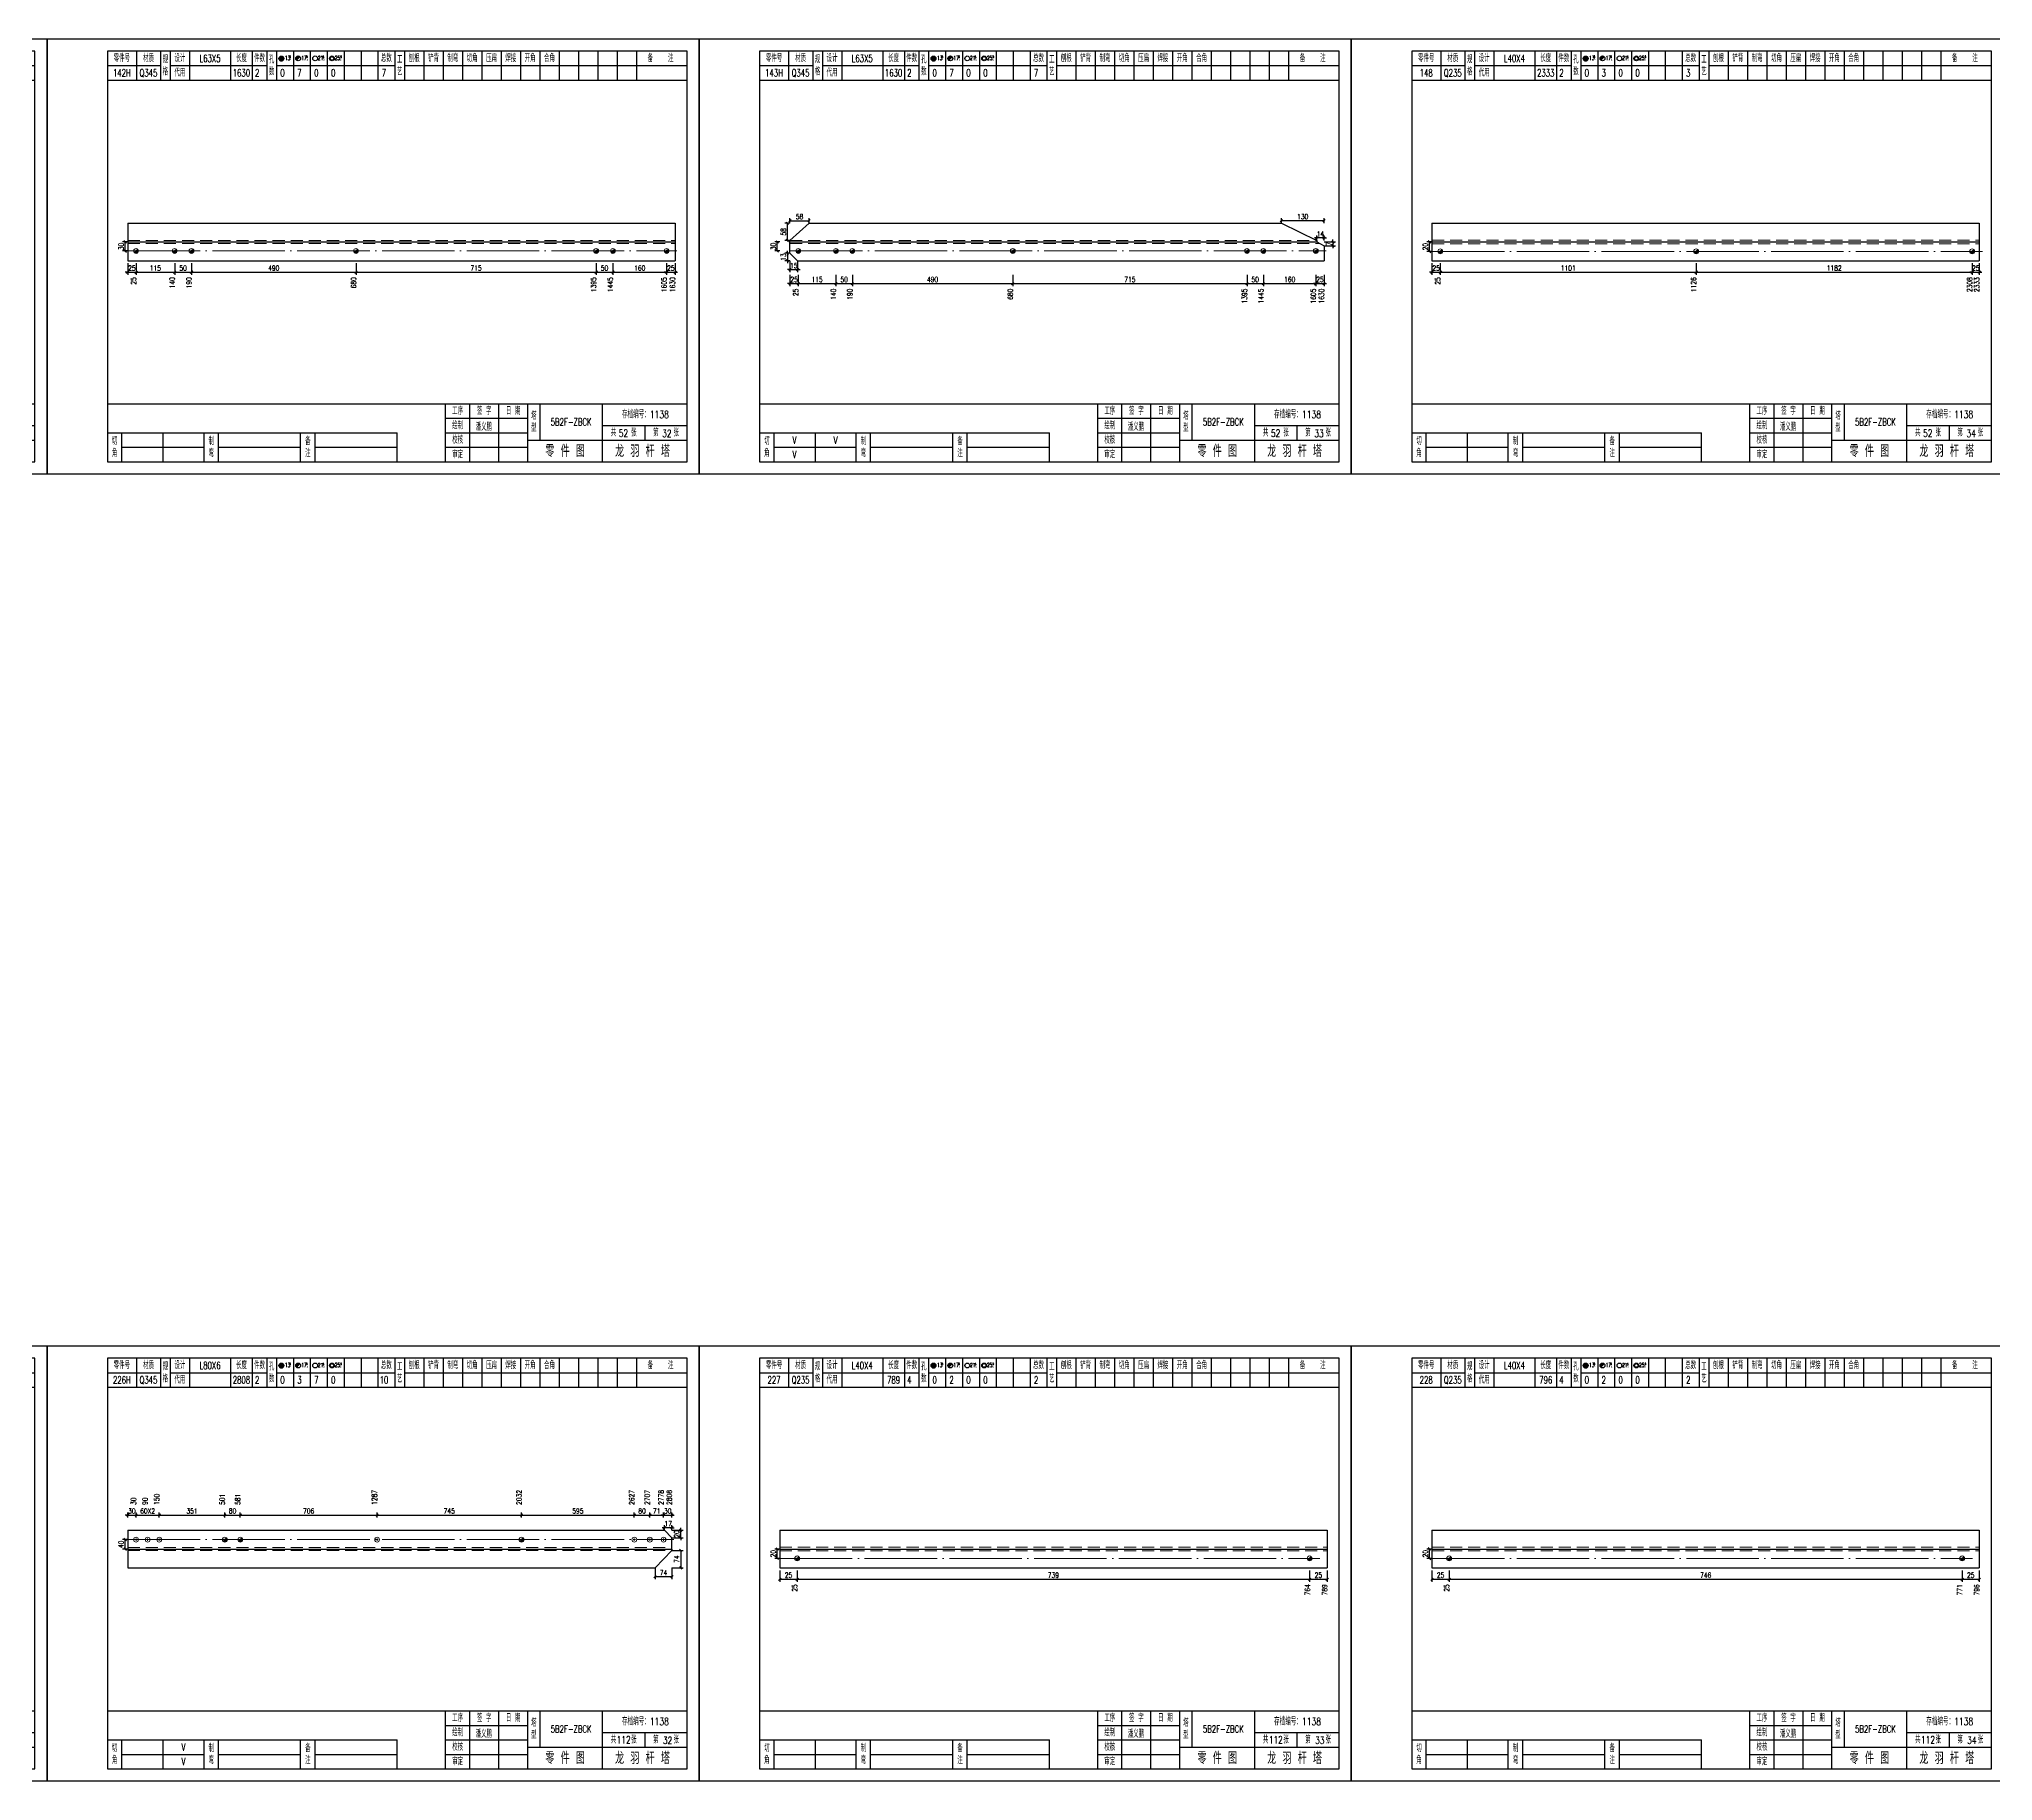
# Model space of a CAD drawing. Header units: millimetres. Extents: x 0 to 30240, y -10896 to -1348.
# Drawn here: x 8367 to 9176, y -2069 to -1348 of the extents above; entities that cross this region are included whole.
import ezdxf
from ezdxf.enums import TextEntityAlignment as Align

# ---------------------------------------------------------------- set-up
doc = ezdxf.new("R2010")
doc.units = ezdxf.units.MM
doc.header["$LTSCALE"] = 20
doc.header["$PDMODE"] = 1
doc.linetypes.add('DASHDOT2X', pattern=[1.75, 1.5, -0.125, 0, -0.125])
doc.linetypes.add('HIDDEN', pattern=[0.375, 0.25, -0.125])
for name, color, linetype, lineweight in [('1', 7, 'Continuous', 25), ('11', 3, 'Continuous', 13), ('2', 1, 'HIDDEN', 13), ('5', 1, 'Continuous', 13), ('7', 2, 'DASHDOT2X', 13)]:
    doc.layers.add(name, color=color, linetype=linetype, lineweight=lineweight)
doc.styles.get("Standard").update_dxf_attribs({"font": 'simplex', "width": 0.7, "bigfont": 'gbhzfs.shx'})
doc.styles.add('SYMBOL_TXT', font='txt.shx', dxfattribs={"width": 0.6})
doc.styles.add('TITLE_TXT', font='simplex.shx', dxfattribs={"width": 0.75, "height": 2.5, "bigfont": 'gbhzfs.shx'})
doc.dimstyles.get("Standard").update_dxf_attribs({"dimtxt": 2.1, "dimasz": 1, "dimexe": 1.05, "dimexo": 0, "dimgap": 0.63, "dimtad": 1, "dimzin": 0, "dimdsep": 46, "dimtxsty": 'standard', "dimblk": 'OBLIQUE', "dimblk1": 'OBLIQUE', "dimblk2": 'OBLIQUE', "dimcen": 0.09, "dimadec": 0, "dimazin": 0, "dimtfac": 1, "dimtdec": 1, "dimtix": 1, "dimtmove": 0, "dimatfit": 3, "dimfxl": 0, "dimtolj": 1, "dimtzin": 0, "dimarcsym": 0})
pattern_1 = [(0, (-3, 0), (0, 0.0125), [])]

# ---------------------------------------------------------------- blocks, each defined once
blk = doc.blocks.new('M12_HOLE')
h = blk.add_hatch()
h.set_pattern_fill('LINE', scale=0.1, style=0)
h.set_pattern_definition(pattern_1)
h.paths.add_polyline_path([(-5, 0, 1), (-1, 0, 1)])
at = {"color": 7}
blk.add_circle((-3, 0), 2, dxfattribs=at)
at = {"color": 7, "attachment_point": 1, "style": 'SYMBOL_TXT'}
for s, insert, char_height, width in [('13\\f??|b0|i0|c0|p54;.', (-0.1, 2.1), 3.5, 5.707), ('5', (3.7, 2.3), 1.8, 2.931)]:
    blk.add_mtext(s, dxfattribs=dict(at, insert=insert, char_height=char_height, width=width))
blk = doc.blocks.new('M16_HOLE')
h = blk.add_hatch()
h.set_pattern_fill('LINE', scale=0.1, style=0)
h.set_pattern_definition(pattern_1)
h.paths.add_polyline_path([(-1.6, 1.4, 0.668179), (-5, 0, 0.198912), (-4.4, -1.4)])
at = {"color": 7}
blk.add_circle((-3, 0), 2, dxfattribs=at)
at = {"color": 7, "attachment_point": 1, "style": 'SYMBOL_TXT'}
for s, insert, char_height, width in [('17.', (-0.4, 2.1), 3.5, 6.316), ('5', (3.6, 2.3), 1.8, 1.822)]:
    blk.add_mtext(s, dxfattribs=dict(at, insert=insert, char_height=char_height, width=width))
blk = doc.blocks.new('M20_HOLE')
at = {"color": 7}
blk.add_circle((-3, 0), 2, dxfattribs=at)
at = {"color": 7, "attachment_point": 1, "style": 'SYMBOL_TXT'}
for s, insert, char_height, width in [('21.', (-0.7, 2), 3.5, 6.074), ('5', (3.3, 2), 1.8, 1.458)]:
    blk.add_mtext(s, dxfattribs=dict(at, insert=insert, char_height=char_height, width=width))
blk = doc.blocks.new('M24_HOLE')
at = {"color": 7}
for radius in [2, 1.5]:
    blk.add_circle((-3, 0), radius, dxfattribs=at)
at = {"color": 7, "attachment_point": 1, "style": 'SYMBOL_TXT'}
for s, insert, char_height, width in [('25.', (-0.7, 2.1), 3.5, 2.429), ('5', (3.9, 2.3), 1.8, 1.944)]:
    blk.add_mtext(s, dxfattribs=dict(at, insert=insert, char_height=char_height, width=width))
blk = doc.blocks.new('JgCard')
for p, q in [((270, 180), (0, 180)), ((0, 180), (0, 0)), ((270, 0), (270, 180)), ((265, 175), (25, 175)), ((25, 175), (25, 5)), ((37, 175), (37, 163)), ((47, 175), (47, 163)), ((51, 175), (51, 163)), ((59, 175), (59, 163)), ((76, 175), (76, 163)), ((85, 175), (85, 163)), ((91, 175), (91, 163)), ((95, 175), (95, 163)), ((102, 175), (102, 163)), ((109, 175), (109, 163)), ((116, 175), (116, 163)), ((123, 175), (123, 163)), ((130, 175), (130, 163)), ((137, 175), (137, 163)), ((144, 175), (144, 163)), ((148, 175), (148, 163)), ((156, 175), (156, 163)), ((164, 175), (164, 163)), ((172, 175), (172, 163)), ((180, 175), (180, 163)), ((188, 175), (188, 163)), ((196, 175), (196, 163)), ((204, 175), (204, 163)), ((212, 175), (212, 163)), ((220, 175), (220, 163)), ((228, 175), (228, 163)), ((236, 175), (236, 163)), ((244, 175), (244, 163)), ((265, 5), (265, 175)), ((25, 169), (47, 169)), ((25, 163), (265, 163)), ((51, 169), (91, 169)), ((95, 169), (144, 169)), ((148, 169), (265, 169)), ((25, 29), (265, 29)), ((165, 5), (165, 29)), ((175, 5), (175, 29)), ((187, 5), (187, 29)), ((199, 5), (199, 29)), ((204, 29), (204, 14)), ((230, 5), (230, 29)), ((25, 17), (145, 17)), ((31, 5), (31, 17)), ((48, 17), (48, 5)), ((65, 5), (65, 17)), ((71, 5), (71, 17)), ((105, 5), (105, 17)), ((111, 5), (111, 17)), ((145, 5), (145, 17)), ((165, 23), (199, 23)), ((165, 17), (199, 17)), ((230, 20), (265, 20)), ((247.5, 20), (247.5, 14)), ((31, 11), (65, 11)), ((71, 11), (105, 11)), ((111, 11), (145, 11)), ((165, 11), (199, 11)), ((199, 14), (265, 14)), ((0, 0), (270, 0)), ((25, 5), (265, 5))]:
    blk.add_line(p, q)
blk.add_lwpolyline([(96.03, 171.99, -1), (98.03, 171.99, -1)], format="xyb", close=True)
blk.add_point((145, 96))
at = {"xscale": 0.5, "yscale": 0.5, "zscale": 0.5}
for name, p in [('M12_HOLE', (98.53, 171.99)), ('M16_HOLE', (105.5, 172)), ('M20_HOLE', (112.5, 172)), ('M24_HOLE', (119.5, 172))]:
    blk.add_blockref(name, p, dxfattribs=at)
at = {"style": 'TITLE_TXT', "width": 0.75}
for s, height, p in [('存档编号：1138', 3.076, (238.02, 23.07)), ('潘义鹏', 3, (177.45, 17.91)), ('龙 羽 杆 塔', 5, (235.17, 6.97))]:
    blk.add_text(s, height=height, dxfattribs=at).set_placement(p)
at = {"attachment_point": 5, "style": 'TITLE_TXT'}
for s, insert, char_height, width in [('零件号', (31, 172), 3, 15), ('材质', (42, 172), 3, 8), ('规格', (49, 169), 3, 4), ('设计', (55, 172), 3, 8), ('长度', (80.5, 172), 3, 8), ('件数', (88, 172), 3, 6), ('孔数', (93, 169), 3, 4), ('总数', (140.5, 172), 3, 7), ('工\\P艺', (146, 169), 3, 4), ('刨根', (152, 172), 3, 8), ('铲背', (160, 172), 3, 8), ('制弯', (168, 172), 3, 8), ('切角', (176, 172), 3, 8), ('压扁', (184, 172), 3, 8), ('焊接', (192, 172), 3, 8), ('开角', (200, 172), 3, 8), ('合角', (208, 172), 3, 8), ('备    注', (254, 172), 3, 22), ('代用', (55, 166), 3, 8), ('工序', (170, 26), 3, 10), ('签 字', (181, 26), 3, 12), ('日 期', (193, 26), 3, 12), ('塔\\P型', (201.5, 21.5), 3, 5), ('绘制', (170, 20), 3, 10), ('共    张', (238.75, 17), 3, 17.5), ('第    张', (256.25, 17), 3, 17.5), ('切\\P角', (28, 11), 3, 6), ('制\\P弯', (68, 11), 3, 6), ('备\\P注', (108, 11), 3, 6), ('校核', (170, 14), 3, 10), ('审定', (170, 8), 3, 10), ('零 件 图', (214.5, 9.5), 5, 31)]:
    blk.add_mtext(s, dxfattribs=dict(at, insert=insert, char_height=char_height, width=width))
blk = doc.blocks.new('M16')
for p, q in [((-0.71, -0.71), (0.71, 0.71)), ((-0.4, 0), (0.4, 0)), ((0, 0.4), (0, -0.4))]:
    blk.add_line(p, q)
blk.add_circle((0, 0), 1)
for radius in [0.8, 0.6, 0.4, 0.2]:
    blk.add_arc((0, 0), radius, 225, 45)
blk = doc.blocks.new('_Oblique')
at = {"color": 0, "linetype": 'ByBlock', "lineweight": -2}
blk.add_line((-0.5, -0.5), (0.5, 0.5), dxfattribs=at)
blk = doc.blocks.new('*D419')
at = {"layer": '11', "color": 0, "lineweight": -2}
for p, q in [((8403.4, -1444.36), (8402.4, -1444.36)), ((8403.4, -1440.68), (8403.4, -1445.41)), ((8403.4, -1444.36), (8406.88, -1444.36)), ((8406.88, -1440.68), (8406.88, -1445.41)), ((8406.88, -1444.36), (8407.88, -1444.36))]:
    blk.add_line(p, q, dxfattribs=at)
at = {"layer": 'Defpoints', "color": 0}
for p in [(8403.4, -1440.68), (8406.88, -1440.68), (8406.88, -1444.36)]:
    blk.add_point(p, dxfattribs=at)
at = {"layer": '11', "color": 0, "lineweight": -2}
blk.add_blockref('_Oblique', (8403.4, -1444.36), dxfattribs=at)
at = {"layer": '11', "color": 0, "lineweight": -2, "rotation": 180}
blk.add_blockref('_Oblique', (8406.88, -1444.36), dxfattribs=at)
at = {"layer": '11', "color": 0, "insert": (8405.14, -1442.68), "char_height": 2.1, "attachment_point": 5}
blk.add_mtext('\\A1;25', dxfattribs=at)
blk = doc.blocks.new('*D426')
at = {"layer": '11', "color": 0, "lineweight": -2}
for p, q in [((8626.53, -1444.36), (8625.53, -1444.36)), ((8626.53, -1440.68), (8626.53, -1445.41)), ((8626.53, -1444.36), (8630, -1444.36)), ((8630, -1440.68), (8630, -1445.41)), ((8630, -1444.36), (8631, -1444.36))]:
    blk.add_line(p, q, dxfattribs=at)
at = {"layer": 'Defpoints', "color": 0}
for p in [(8626.53, -1440.68), (8630, -1440.68), (8630, -1444.36)]:
    blk.add_point(p, dxfattribs=at)
at = {"layer": '11', "color": 0, "lineweight": -2}
blk.add_blockref('_Oblique', (8626.53, -1444.36), dxfattribs=at)
at = {"layer": '11', "color": 0, "lineweight": -2, "rotation": 180}
blk.add_blockref('_Oblique', (8630, -1444.36), dxfattribs=at)
at = {"layer": '11', "color": 0, "insert": (8628.27, -1442.68), "char_height": 2.1, "attachment_point": 5}
blk.add_mtext('\\A1;25', dxfattribs=at)
blk = doc.blocks.new('*D428')
at = {"layer": '11', "color": 0, "lineweight": -2}
for p, q in [((8677.6, -1445.41), (8677.6, -1450.13)), ((8681.04, -1445.41), (8681.04, -1450.13)), ((8677.6, -1449.08), (8676.6, -1449.08)), ((8677.6, -1449.08), (8681.04, -1449.08)), ((8681.04, -1449.08), (8682.04, -1449.08))]:
    blk.add_line(p, q, dxfattribs=at)
at = {"layer": 'Defpoints', "color": 0}
for p in [(8677.6, -1445.41), (8681.04, -1445.41), (8681.04, -1449.08)]:
    blk.add_point(p, dxfattribs=at)
at = {"layer": '11', "color": 0, "lineweight": -2}
blk.add_blockref('_Oblique', (8677.6, -1449.08), dxfattribs=at)
at = {"layer": '11', "color": 0, "lineweight": -2, "rotation": 180}
blk.add_blockref('_Oblique', (8681.04, -1449.08), dxfattribs=at)
at = {"layer": '11', "color": 0, "insert": (8679.32, -1447.4), "char_height": 2.1, "attachment_point": 5}
blk.add_mtext('\\A1;25', dxfattribs=at)
blk = doc.blocks.new('*D435')
at = {"layer": '11', "color": 0, "lineweight": -2}
for p, q in [((8895.32, -1445.41), (8895.32, -1450.13)), ((8898.7, -1445.41), (8898.7, -1450.13)), ((8895.32, -1449.08), (8894.32, -1449.08)), ((8895.32, -1449.08), (8898.7, -1449.08)), ((8898.7, -1449.08), (8899.7, -1449.08))]:
    blk.add_line(p, q, dxfattribs=at)
at = {"layer": 'Defpoints', "color": 0}
for p in [(8895.32, -1445.41), (8898.7, -1445.41), (8898.7, -1449.08)]:
    blk.add_point(p, dxfattribs=at)
at = {"layer": '11', "color": 0, "lineweight": -2}
blk.add_blockref('_Oblique', (8895.32, -1449.08), dxfattribs=at)
at = {"layer": '11', "color": 0, "lineweight": -2, "rotation": 180}
blk.add_blockref('_Oblique', (8898.7, -1449.08), dxfattribs=at)
at = {"layer": '11', "color": 0, "insert": (8897.01, -1447.4), "char_height": 2.1, "attachment_point": 5}
blk.add_mtext('\\A1;25', dxfattribs=at)
blk = doc.blocks.new('*D436')
at = {"layer": '11', "color": 0, "lineweight": -2}
for p, q in [((8677.6, -1436.55), (8675.5, -1436.55)), ((8677.6, -1439.63), (8675.5, -1439.63)), ((8676.55, -1436.55), (8676.55, -1435.55)), ((8676.55, -1436.55), (8676.55, -1439.63)), ((8676.55, -1439.63), (8676.55, -1440.63))]:
    blk.add_line(p, q, dxfattribs=at)
at = {"layer": 'Defpoints', "color": 0}
for p in [(8676.55, -1439.63), (8677.6, -1436.55), (8677.6, -1439.63)]:
    blk.add_point(p, dxfattribs=at)
at = {"layer": '11', "color": 0, "lineweight": -2}
for p, rotation in [((8676.55, -1436.55), 270), ((8676.55, -1439.63), 90)]:
    blk.add_blockref('_Oblique', p, dxfattribs=dict(at, rotation=rotation))
at = {"layer": '11', "color": 0, "insert": (8674.87, -1438.09), "char_height": 2.1, "attachment_point": 5, "rotation": 90}
blk.add_mtext('\\A1;13', dxfattribs=at)
blk = doc.blocks.new('*D437')
at = {"layer": '11', "color": 0, "lineweight": -2}
for p, q in [((8677.6, -1439.63), (8677.6, -1444.36)), ((8680.76, -1439.63), (8680.76, -1444.36)), ((8677.6, -1443.31), (8676.6, -1443.31)), ((8677.6, -1443.31), (8680.76, -1443.31)), ((8680.76, -1443.31), (8681.76, -1443.31))]:
    blk.add_line(p, q, dxfattribs=at)
at = {"layer": 'Defpoints', "color": 0}
for p in [(8677.6, -1439.63), (8680.76, -1439.63), (8680.76, -1443.31)]:
    blk.add_point(p, dxfattribs=at)
at = {"layer": '11', "color": 0, "lineweight": -2}
blk.add_blockref('_Oblique', (8677.6, -1443.31), dxfattribs=at)
at = {"layer": '11', "color": 0, "lineweight": -2, "rotation": 180}
blk.add_blockref('_Oblique', (8680.76, -1443.31), dxfattribs=at)
at = {"layer": '11', "color": 0, "insert": (8679.18, -1441.63), "char_height": 2.1, "attachment_point": 5}
blk.add_mtext('\\A1;15', dxfattribs=at)
blk = doc.blocks.new('*D440')
at = {"layer": '11', "color": 0, "lineweight": -2}
for p, q in [((8881.07, -1424.09), (8881.07, -1421.99)), ((8898.7, -1423.04), (8881.07, -1423.04)), ((8898.7, -1424.09), (8898.7, -1421.99))]:
    blk.add_line(p, q, dxfattribs=at)
at = {"layer": 'Defpoints', "color": 0}
for p in [(8881.07, -1423.04), (8881.07, -1424.09), (8898.7, -1424.09)]:
    blk.add_point(p, dxfattribs=at)
at = {"layer": '11', "color": 0, "lineweight": -2, "rotation": 180}
blk.add_blockref('_Oblique', (8881.07, -1423.04), dxfattribs=at)
at = {"layer": '11', "color": 0, "lineweight": -2}
blk.add_blockref('_Oblique', (8898.7, -1423.04), dxfattribs=at)
at = {"layer": '11', "color": 0, "insert": (8889.88, -1421.36), "char_height": 2.1, "attachment_point": 5}
blk.add_mtext('\\A1;130', dxfattribs=at)
blk = doc.blocks.new('*D441')
at = {"layer": '11', "color": 0, "lineweight": -2}
for p, q in [((8895.72, -1430.2), (8894.72, -1430.2)), ((8895.72, -1431.25), (8895.72, -1429.15)), ((8898.7, -1430.2), (8895.72, -1430.2)), ((8898.7, -1431.25), (8898.7, -1429.15)), ((8898.7, -1430.2), (8899.7, -1430.2))]:
    blk.add_line(p, q, dxfattribs=at)
at = {"layer": 'Defpoints', "color": 0}
for p in [(8895.72, -1430.2), (8895.72, -1431.25), (8898.7, -1431.25)]:
    blk.add_point(p, dxfattribs=at)
at = {"layer": '11', "color": 0, "lineweight": -2}
blk.add_blockref('_Oblique', (8895.72, -1430.2), dxfattribs=at)
at = {"layer": '11', "color": 0, "lineweight": -2, "rotation": 180}
blk.add_blockref('_Oblique', (8898.7, -1430.2), dxfattribs=at)
at = {"layer": '11', "color": 0, "insert": (8897.21, -1428.52), "char_height": 2.1, "attachment_point": 5}
blk.add_mtext('\\A1;14', dxfattribs=at)
blk = doc.blocks.new('*D442')
at = {"layer": '11', "color": 0, "lineweight": -2}
for p, q in [((8902.38, -1431.86), (8902.38, -1430.86)), ((8898.7, -1431.86), (8903.42, -1431.86)), ((8898.7, -1433.47), (8903.42, -1433.47)), ((8902.38, -1431.86), (8902.38, -1433.47)), ((8902.38, -1433.47), (8902.38, -1434.47))]:
    blk.add_line(p, q, dxfattribs=at)
at = {"layer": 'Defpoints', "color": 0}
for p in [(8898.7, -1431.86), (8898.7, -1433.47), (8902.38, -1433.47)]:
    blk.add_point(p, dxfattribs=at)
at = {"layer": '11', "color": 0, "lineweight": -2}
for p, rotation in [((8902.38, -1431.86), 270), ((8902.38, -1433.47), 90)]:
    blk.add_blockref('_Oblique', p, dxfattribs=dict(at, rotation=rotation))
at = {"layer": '11', "color": 0, "insert": (8900.69, -1432.66), "char_height": 2.1, "attachment_point": 5, "rotation": 90}
blk.add_mtext('\\A1;7', dxfattribs=at)
blk = doc.blocks.new('*D444')
at = {"layer": '11', "color": 0, "lineweight": -2}
for p, q in [((8943.4, -1444.36), (8942.4, -1444.36)), ((8943.4, -1440.68), (8943.4, -1445.41)), ((8943.4, -1444.36), (8946.84, -1444.36)), ((8946.84, -1440.68), (8946.84, -1445.41)), ((8946.84, -1444.36), (8947.84, -1444.36))]:
    blk.add_line(p, q, dxfattribs=at)
at = {"layer": 'Defpoints', "color": 0}
for p in [(8943.4, -1440.68), (8946.84, -1440.68), (8946.84, -1444.36)]:
    blk.add_point(p, dxfattribs=at)
at = {"layer": '11', "color": 0, "lineweight": -2}
blk.add_blockref('_Oblique', (8943.4, -1444.36), dxfattribs=at)
at = {"layer": '11', "color": 0, "lineweight": -2, "rotation": 180}
blk.add_blockref('_Oblique', (8946.84, -1444.36), dxfattribs=at)
at = {"layer": '11', "color": 0, "insert": (8945.12, -1442.68), "char_height": 2.1, "attachment_point": 5}
blk.add_mtext('\\A1;25', dxfattribs=at)
blk = doc.blocks.new('*D447')
at = {"layer": '11', "color": 0, "lineweight": -2}
for p, q in [((9167.06, -1444.36), (9166.06, -1444.36)), ((9167.06, -1440.68), (9167.06, -1445.41)), ((9167.06, -1444.36), (9170, -1444.36)), ((9170, -1440.68), (9170, -1445.41)), ((9170, -1444.36), (9171, -1444.36))]:
    blk.add_line(p, q, dxfattribs=at)
at = {"layer": 'Defpoints', "color": 0}
for p in [(9167.06, -1440.68), (9170, -1440.68), (9170, -1444.36)]:
    blk.add_point(p, dxfattribs=at)
at = {"layer": '11', "color": 0, "lineweight": -2}
blk.add_blockref('_Oblique', (9167.06, -1444.36), dxfattribs=at)
at = {"layer": '11', "color": 0, "lineweight": -2, "rotation": 180}
blk.add_blockref('_Oblique', (9170, -1444.36), dxfattribs=at)
at = {"layer": '11', "color": 0, "insert": (9168.53, -1442.68), "char_height": 2.1, "attachment_point": 5}
blk.add_mtext('\\A1;25', dxfattribs=at)
blk = doc.blocks.new('M20')
for p, q in [((-0.5, 0), (0.5, 0)), ((0, -0.5), (0, 0.5))]:
    blk.add_line(p, q)
blk.add_circle((0, 0), 1)
blk = doc.blocks.new('*D1393')
at = {"layer": '11', "color": 0, "lineweight": -2}
for p, q in [((8403.4, -1958.9), (8402.4, -1958.9)), ((8403.4, -1959.95), (8403.4, -1957.85)), ((8403.4, -1958.9), (8406.84, -1958.9)), ((8406.84, -1959.95), (8406.84, -1957.85)), ((8406.84, -1958.9), (8407.84, -1958.9))]:
    blk.add_line(p, q, dxfattribs=at)
at = {"layer": 'Defpoints', "color": 0}
for p in [(8403.4, -1959.95), (8406.84, -1958.9), (8406.84, -1959.95)]:
    blk.add_point(p, dxfattribs=at)
at = {"layer": '11', "color": 0, "lineweight": -2}
blk.add_blockref('_Oblique', (8403.4, -1958.9), dxfattribs=at)
at = {"layer": '11', "color": 0, "lineweight": -2, "rotation": 180}
blk.add_blockref('_Oblique', (8406.84, -1958.9), dxfattribs=at)
at = {"layer": '11', "color": 0, "insert": (8405.12, -1957.22), "char_height": 2.1, "attachment_point": 5}
blk.add_mtext('\\A1;30', dxfattribs=at)
blk = doc.blocks.new('*D1402')
at = {"layer": '11', "color": 0, "lineweight": -2}
for p, q in [((8625.26, -1958.9), (8624.26, -1958.9)), ((8625.26, -1959.95), (8625.26, -1957.85)), ((8625.26, -1958.9), (8628.7, -1958.9)), ((8628.7, -1959.95), (8628.7, -1957.85)), ((8628.7, -1958.9), (8629.7, -1958.9))]:
    blk.add_line(p, q, dxfattribs=at)
at = {"layer": 'Defpoints', "color": 0}
for p in [(8625.26, -1959.95), (8628.7, -1958.9), (8628.7, -1959.95)]:
    blk.add_point(p, dxfattribs=at)
at = {"layer": '11', "color": 0, "lineweight": -2}
blk.add_blockref('_Oblique', (8625.26, -1958.9), dxfattribs=at)
at = {"layer": '11', "color": 0, "lineweight": -2, "rotation": 180}
blk.add_blockref('_Oblique', (8628.7, -1958.9), dxfattribs=at)
at = {"layer": '11', "color": 0, "insert": (8626.98, -1957.22), "char_height": 2.1, "attachment_point": 5}
blk.add_mtext('\\A1;30', dxfattribs=at)
blk = doc.blocks.new('*D1403')
at = {"layer": '11', "color": 0, "lineweight": -2}
for p, q in [((8628.7, -1973.55), (8633.42, -1973.55)), ((8632.38, -1973.55), (8632.38, -1980.74)), ((8628.7, -1980.74), (8633.42, -1980.74))]:
    blk.add_line(p, q, dxfattribs=at)
at = {"layer": 'Defpoints', "color": 0}
for p in [(8628.7, -1973.55), (8628.7, -1980.74), (8632.38, -1980.74)]:
    blk.add_point(p, dxfattribs=at)
at = {"layer": '11', "color": 0, "lineweight": -2}
for p, rotation in [((8632.38, -1973.55), 90), ((8632.38, -1980.74), 270)]:
    blk.add_blockref('_Oblique', p, dxfattribs=dict(at, rotation=rotation))
at = {"layer": '11', "color": 0, "insert": (8630.69, -1977.14), "char_height": 2.1, "attachment_point": 5, "rotation": 90}
blk.add_mtext('\\A1;74', dxfattribs=at)
blk = doc.blocks.new('*D1404')
at = {"layer": '11', "color": 0, "lineweight": -2}
for p, q in [((8621.75, -1980.74), (8621.75, -1985.46)), ((8628.7, -1980.74), (8628.7, -1985.46)), ((8628.7, -1984.41), (8621.75, -1984.41))]:
    blk.add_line(p, q, dxfattribs=at)
at = {"layer": 'Defpoints', "color": 0}
for p in [(8621.75, -1980.74), (8628.7, -1980.74), (8621.75, -1984.41)]:
    blk.add_point(p, dxfattribs=at)
at = {"layer": '11', "color": 0, "lineweight": -2, "rotation": 180}
blk.add_blockref('_Oblique', (8621.75, -1984.41), dxfattribs=at)
at = {"layer": '11', "color": 0, "lineweight": -2}
blk.add_blockref('_Oblique', (8628.7, -1984.41), dxfattribs=at)
at = {"layer": '11', "color": 0, "insert": (8625.23, -1982.73), "char_height": 2.1, "attachment_point": 5}
blk.add_mtext('\\A1;74', dxfattribs=at)
blk = doc.blocks.new('*D1405')
at = {"layer": '11', "color": 0, "lineweight": -2}
for p, q in [((8628.7, -1965.2), (8633.42, -1965.2)), ((8632.38, -1965.2), (8632.38, -1964.2)), ((8632.38, -1968.3), (8632.38, -1965.2)), ((8628.7, -1968.3), (8633.42, -1968.3)), ((8632.38, -1968.3), (8632.38, -1969.3))]:
    blk.add_line(p, q, dxfattribs=at)
at = {"layer": 'Defpoints', "color": 0}
for p in [(8628.7, -1965.2), (8632.38, -1965.2), (8628.7, -1968.3)]:
    blk.add_point(p, dxfattribs=at)
at = {"layer": '11', "color": 0, "lineweight": -2}
for p, rotation in [((8632.38, -1965.2), 270), ((8632.38, -1968.3), 90)]:
    blk.add_blockref('_Oblique', p, dxfattribs=dict(at, rotation=rotation))
at = {"layer": '11', "color": 0, "insert": (8630.69, -1966.75), "char_height": 2.1, "attachment_point": 5, "rotation": 90}
blk.add_mtext('\\A1;20', dxfattribs=at)
blk = doc.blocks.new('*D1406')
at = {"layer": '11', "color": 0, "lineweight": -2}
for p, q in [((8625.63, -1964.15), (8624.63, -1964.15)), ((8625.63, -1965.2), (8625.63, -1963.1)), ((8628.7, -1964.15), (8625.63, -1964.15)), ((8628.7, -1965.2), (8628.7, -1963.1)), ((8628.7, -1964.15), (8629.7, -1964.15))]:
    blk.add_line(p, q, dxfattribs=at)
at = {"layer": 'Defpoints', "color": 0}
for p in [(8625.63, -1964.15), (8625.63, -1965.2), (8628.7, -1965.2)]:
    blk.add_point(p, dxfattribs=at)
at = {"layer": '11', "color": 0, "lineweight": -2}
blk.add_blockref('_Oblique', (8625.63, -1964.15), dxfattribs=at)
at = {"layer": '11', "color": 0, "lineweight": -2, "rotation": 180}
blk.add_blockref('_Oblique', (8628.7, -1964.15), dxfattribs=at)
at = {"layer": '11', "color": 0, "insert": (8627.17, -1962.47), "char_height": 2.1, "attachment_point": 5}
blk.add_mtext('\\A1;17', dxfattribs=at)

msp = doc.modelspace()

# ---------------------------------------------------------------- linework, layer by layer
at = {"layer": '1'}
for p, q in [((8403.4, -1424.093), (8403.4, -1439.633)), ((8403.4, -1424.093), (8630, -1424.093)), ((8630, -1424.093), (8630, -1439.633)), ((8677.6, -1431.246), (8685.516, -1424.093)), ((8677.6, -1431.863), (8677.6, -1431.246)), ((8685.516, -1424.093), (8881.066, -1424.093)), ((8881.066, -1424.093), (8895.716, -1431.246)), ((8895.716, -1431.246), (8895.716, -1431.863)), ((8943.4, -1424.093), (8943.4, -1439.633)), ((8943.4, -1424.093), (9170, -1424.093)), ((9170, -1424.093), (9170, -1439.633)), ((8403.4, -1431.863), (8630, -1431.863)), ((8403.4, -1439.633), (8630, -1439.633)), ((8677.6, -1436.55), (8677.6, -1431.863)), ((8677.6, -1431.863), (8895.716, -1431.863)), ((8680.765, -1439.633), (8677.6, -1436.55)), ((8680.765, -1439.633), (8898.7, -1439.633)), ((8895.716, -1431.863), (8898.7, -1433.466)), ((8898.7, -1433.466), (8898.7, -1439.633)), ((8943.4, -1431.863), (9170, -1431.863)), ((8943.4, -1439.633), (9170, -1439.633)), ((8403.4, -1965.196), (8403.4, -1980.736)), ((8403.4, -1965.196), (8625.632, -1965.196)), ((8625.632, -1965.196), (8628.7, -1968.304)), ((8673.4, -1965.196), (8673.4, -1980.736)), ((8673.4, -1965.196), (8900, -1965.196)), ((8900, -1965.196), (8900, -1980.736)), ((8943.4, -1965.196), (8943.4, -1980.736)), ((8943.4, -1965.196), (9170, -1965.196)), ((9170, -1965.196), (9170, -1980.736)), ((8403.4, -1972.966), (8628.7, -1972.966)), ((8621.752, -1980.736), (8628.7, -1973.549)), ((8628.7, -1972.966), (8628.7, -1968.304)), ((8628.7, -1972.966), (8628.7, -1973.549)), ((8673.4, -1972.966), (8900, -1972.966)), ((8943.4, -1972.966), (9170, -1972.966)), ((8403.4, -1980.736), (8621.752, -1980.736)), ((8673.4, -1980.736), (8900, -1980.736)), ((8943.4, -1980.736), (9170, -1980.736))]:
    msp.add_line(p, q, dxfattribs=at)
at = {"layer": '2'}
for p, q in [((8403.4, -1431.246), (8630, -1431.246)), ((8677.6, -1431.246), (8895.716, -1431.246)), ((8943.4, -1431.086), (9170, -1431.086)), ((8403.4, -1432.48), (8630, -1432.48)), ((8677.6, -1432.48), (8896.864, -1432.48)), ((8943.4, -1432.64), (9170, -1432.64)), ((8403.4, -1972.383), (8628.7, -1972.383)), ((8403.4, -1973.549), (8628.7, -1973.549)), ((8673.4, -1972.189), (8900, -1972.189)), ((8673.4, -1973.743), (8900, -1973.743)), ((8943.4, -1972.189), (9170, -1972.189)), ((8943.4, -1973.743), (9170, -1973.743))]:
    msp.add_line(p, q, dxfattribs=at)
at = {"layer": '7'}
for p, q in [((8403.4, -1435.563), (8630.734, -1435.563)), ((8677.6, -1435.563), (8899.518, -1435.563)), ((8943.4, -1435.748), (9171.26, -1435.748)), ((8403.4, -1969.081), (8629.46, -1969.081)), ((8673.4, -1976.851), (8896.914, -1976.851)), ((8943.4, -1976.851), (9167.113, -1976.851))]:
    msp.add_line(p, q, dxfattribs=at)

# ---------------------------------------------------------------- block references
at = {"layer": '1'}
for p in [(8100, -1527.863), (8370, -1527.863), (8640, -1527.863), (8910, -1527.863), (8100, -2068.966), (8370, -2068.966), (8640, -2068.966), (8910, -2068.966)]:
    msp.add_blockref('JgCard', p, dxfattribs=at)
at = {"layer": '5'}
for name, p in [('M16', (8406.876, -1435.563)), ('M16', (8422.863, -1435.563)), ('M16', (8429.815, -1435.563)), ('M16', (8497.936, -1435.563)), ('M16', (8597.339, -1435.563)), ('M16', (8604.29, -1435.563)), ('M16', (8626.534, -1435.563)), ('M16', (8681.04, -1435.563)), ('M16', (8696.64, -1435.563)), ('M16', (8703.422, -1435.563)), ('M16', (8769.842, -1435.563)), ('M16', (8866.831, -1435.563)), ('M16', (8873.614, -1435.563)), ('M16', (8895.318, -1435.563)), ('M16', (8946.84, -1435.748)), ('M16', (9052.781, -1435.748)), ('M16', (9167.06, -1435.748)), ('M20', (8406.84, -1969.081)), ('M20', (8411.654, -1969.081)), ('M20', (8416.467, -1969.081)), ('M16', (8443.594, -1969.081)), ('M16', (8450.012, -1969.081)), ('M20', (8506.653, -1969.081)), ('M16', (8566.422, -1969.081)), ('M20', (8613.146, -1969.081)), ('M20', (8619.564, -1969.081)), ('M20', (8625.26, -1969.081)), ('M16', (8680.577, -1976.851)), ('M16', (8892.714, -1976.851)), ('M16', (8950.518, -1976.851)), ('M16', (9162.913, -1976.851))]:
    msp.add_blockref(name, p, dxfattribs=at)

# ---------------------------------------------------------------- texts
at = {"style": 'TITLE_TXT', "width": 0.75}
for s, p in [('52', (8606.734, -1512.53)), ('32', (8624.691, -1512.621)), ('52', (8876.734, -1512.53)), ('33', (8894.691, -1512.621)), ('52', (9146.734, -1512.53)), ('34', (9164.691, -1512.621)), ('112', (8605.855, -2053.439)), ('32', (8625.003, -2053.654)), ('112', (8875.855, -2053.439)), ('33', (8895.003, -2053.654)), ('112', (9145.855, -2053.439)), ('34', (9165.003, -2053.654))]:
    msp.add_text(s, height=3, dxfattribs=at).set_placement(p)
at = {"layer": '1', "width": 0.7}
for s, p in [('L63X5', (8437.5, -1355.863)), ('L63X5', (8707.5, -1355.863)), ('L40X4', (8977.5, -1355.863)), ('142H', (8401, -1361.863)), ('Q345', (8412, -1361.863)), ('1630', (8450.5, -1361.863)), ('2', (8457, -1361.863)), ('0', (8467.5, -1361.863)), ('7', (8474.5, -1361.863)), ('0', (8481.5, -1361.863)), ('0', (8488.5, -1361.863)), ('7', (8509.5, -1361.863)), ('143H', (8671, -1361.863)), ('Q345', (8682, -1361.863)), ('1630', (8720.5, -1361.863)), ('2', (8727, -1361.863)), ('0', (8737.5, -1361.863)), ('7', (8744.5, -1361.863)), ('0', (8751.5, -1361.863)), ('0', (8758.5, -1361.863)), ('7', (8779.5, -1361.863)), ('148', (8941, -1361.863)), ('Q235', (8952, -1361.863)), ('2333', (8990.5, -1361.863)), ('2', (8997, -1361.863)), ('0', (9007.5, -1361.863)), ('3', (9014.5, -1361.863)), ('0', (9021.5, -1361.863)), ('0', (9028.5, -1361.863)), ('3', (9049.5, -1361.863)), ('V', (8679.5, -1513.863)), ('V', (8696.5, -1513.863)), ('V', (8679.5, -1519.863)), ('L80X6', (8437.5, -1896.966)), ('L40X4', (8707.5, -1896.966)), ('L40X4', (8977.5, -1896.966)), ('226H', (8401, -1902.966)), ('Q345', (8412, -1902.966)), ('2808', (8450.5, -1902.966)), ('2', (8457, -1902.966)), ('0', (8467.5, -1902.966)), ('3', (8474.5, -1902.966)), ('7', (8481.5, -1902.966)), ('0', (8488.5, -1902.966)), ('10', (8509.5, -1902.966)), ('227', (8671, -1902.966)), ('Q235', (8682, -1902.966)), ('789', (8720.5, -1902.966)), ('4', (8727, -1902.966)), ('0', (8737.5, -1902.966)), ('2', (8744.5, -1902.966)), ('0', (8751.5, -1902.966)), ('0', (8758.5, -1902.966)), ('2', (8779.5, -1902.966)), ('228', (8941, -1902.966)), ('Q235', (8952, -1902.966)), ('796', (8990.5, -1902.966)), ('4', (8997, -1902.966)), ('0', (9007.5, -1902.966)), ('2', (9014.5, -1902.966)), ('0', (9021.5, -1902.966)), ('0', (9028.5, -1902.966)), ('2', (9049.5, -1902.966)), ('V', (8426.5, -2054.966)), ('V', (8426.5, -2060.966))]:
    msp.add_text(s, height=3, dxfattribs=at).set_placement(p, align=Align.MIDDLE_CENTER)
for s, p in [('25', (8406.876, -1446.458)), ('140', (8422.86, -1446.458)), ('190', (8429.811, -1446.458)), ('680', (8497.97, -1446.458)), ('1395', (8597.33, -1446.458)), ('1445', (8604.281, -1446.458)), ('1605', (8626.524, -1446.458)), ('1630', (8630, -1446.458)), ('25', (8946.84, -1446.458)), ('1126', (9052.748, -1446.458)), ('2308', (9167.03, -1446.458)), ('2333', (9170, -1446.458)), ('25', (8681.04, -1451.183)), ('140', (8696.647, -1451.183)), ('190', (8703.43, -1451.183)), ('680', (8769.874, -1451.183)), ('1395', (8866.822, -1451.183)), ('1445', (8873.605, -1451.183)), ('1605', (8895.309, -1451.183)), ('1630', (8898.7, -1451.183)), ('25', (8680.577, -1987.561)), ('764', (8892.911, -1987.561)), ('789', (8900, -1987.561)), ('25', (8950.518, -1987.561)), ('771', (9162.882, -1987.561)), ('796', (9170, -1987.561))]:
    msp.add_text(s, height=2.1, rotation=90, dxfattribs=at).set_placement(p, align=Align.RIGHT)
for s, p in [('30', (8406.84, -1954.696)), ('90', (8411.654, -1954.696)), ('150', (8416.467, -1954.696)), ('501', (8443.577, -1954.696)), ('581', (8449.995, -1954.696)), ('1287', (8506.618, -1954.696)), ('2032', (8566.455, -1954.696)), ('2627', (8613.14, -1954.696)), ('2707', (8619.558, -1954.696)), ('2778', (8625.294, -1954.696)), ('2808', (8628.7, -1954.696))]:
    msp.add_text(s, height=2.1, rotation=90, dxfattribs=at).set_placement(p)
at = {"layer": '1', "char_height": 3, "width": 26, "attachment_point": 5}
for insert in [(8587, -1506.363), (8857, -1506.363), (9127, -1506.363), (8587, -2047.466), (8857, -2047.466), (9127, -2047.466)]:
    msp.add_mtext('5B2F-ZBCK', dxfattribs=dict(at, insert=insert))

# ---------------------------------------------------------------- dimensions: what is measured, and where the dimension line sits
at = {"layer": '1'}
for base, p1, p2, text in [((8402.35, -1431.863), (8403.35, -1435.563), (8403.35, -1431.863), '30'), ((8672.35, -1431.863), (8673.35, -1435.563), (8673.35, -1431.863), '30'), ((8942.35, -1431.863), (8943.35, -1435.748), (8943.35, -1431.863), '20'), ((8402.35, -1969.081), (8403.35, -1972.966), (8403.35, -1969.081), '40'), ((8672.35, -1972.966), (8673.35, -1976.851), (8673.35, -1972.966), '20'), ((8942.35, -1972.966), (8943.35, -1976.851), (8943.35, -1972.966), '20')]:
    msp.add_linear_dim(base=base, p1=p1, p2=p2, angle=90, text=text, dimstyle='standard', dxfattribs=at).render()
at = {"layer": '11'}
msp.add_linear_dim(base=(8676.55, -1424.093), p1=(8677.6, -1431.246), p2=(8677.6, -1424.093), angle=90, text='58', dimstyle='standard', dxfattribs=at).render()
for base, p1, p2, text in [((8685.516, -1423.043), (8677.6, -1424.093), (8685.516, -1424.093), '58'), ((8422.863, -1444.358), (8406.876, -1440.683), (8422.863, -1440.683), '115'), ((8429.815, -1444.358), (8422.863, -1440.683), (8429.815, -1440.683), '50'), ((8497.936, -1444.358), (8429.815, -1440.683), (8497.936, -1440.683), '490'), ((8597.339, -1444.358), (8497.936, -1440.683), (8597.339, -1440.683), '715'), ((8604.29, -1444.358), (8597.339, -1440.683), (8604.29, -1440.683), '50'), ((8626.534, -1444.358), (8604.29, -1440.683), (8626.534, -1440.683), '160'), ((8696.64, -1449.083), (8681.04, -1445.408), (8696.64, -1445.408), '115'), ((8703.422, -1449.083), (8696.64, -1445.408), (8703.422, -1445.408), '50'), ((8769.842, -1449.083), (8703.422, -1445.408), (8769.842, -1445.408), '490'), ((8866.831, -1449.083), (8769.842, -1445.408), (8866.831, -1445.408), '715'), ((8873.614, -1449.083), (8866.831, -1445.408), (8873.614, -1445.408), '50'), ((8895.318, -1449.083), (8873.614, -1445.408), (8895.318, -1445.408), '160'), ((9052.781, -1444.358), (8946.84, -1440.683), (9052.781, -1440.683), '1101'), ((9167.06, -1444.358), (9052.781, -1440.683), (9167.06, -1440.683), '1182'), ((8416.467, -1958.896), (8406.84, -1959.946), (8416.467, -1959.946), '60X2'), ((8443.594, -1958.896), (8416.467, -1959.946), (8443.594, -1959.946), '351'), ((8450.012, -1958.896), (8443.594, -1959.946), (8450.012, -1959.946), '80'), ((8506.653, -1958.896), (8450.012, -1959.946), (8506.653, -1959.946), '706'), ((8566.422, -1958.896), (8506.653, -1959.946), (8566.422, -1959.946), '745'), ((8613.146, -1958.896), (8566.422, -1959.946), (8613.146, -1959.946), '595'), ((8619.564, -1958.896), (8613.146, -1959.946), (8619.564, -1959.946), '80'), ((8625.26, -1958.896), (8619.564, -1959.946), (8625.26, -1959.946), '71'), ((8680.577, -1985.461), (8673.4, -1981.786), (8680.577, -1981.786), '25'), ((8892.714, -1985.461), (8680.577, -1981.786), (8892.714, -1981.786), '739'), ((8900, -1985.461), (8892.714, -1981.786), (8900, -1981.786), '25'), ((8950.518, -1985.461), (8943.4, -1981.786), (8950.518, -1981.786), '25'), ((9162.913, -1985.461), (8950.518, -1981.786), (9162.913, -1981.786), '746'), ((9170, -1985.461), (9162.913, -1981.786), (9170, -1981.786), '25')]:
    msp.add_linear_dim(base=base, p1=p1, p2=p2, text=text, dimstyle='standard', dxfattribs=at).render()
for base, p1, p2, text, picture, middle in [((8881.066, -1423.043), (8898.7, -1424.093), (8881.066, -1424.093), '130', '*D440', (8889.883, -1421.363)), ((8895.716, -1430.196), (8898.7, -1431.246), (8895.716, -1431.246), '14', '*D441', (8897.208, -1428.516)), ((8680.765, -1443.308), (8677.6, -1439.633), (8680.765, -1439.633), '15', '*D437', (8679.182, -1441.628)), ((8406.876, -1444.358), (8403.4, -1440.683), (8406.876, -1440.683), '25', '*D419', (8405.138, -1442.678)), ((8630, -1444.358), (8626.534, -1440.683), (8630, -1440.683), '25', '*D426', (8628.267, -1442.678)), ((8681.04, -1449.083), (8677.6, -1445.408), (8681.04, -1445.408), '25', '*D428', (8679.32, -1447.403)), ((8898.7, -1449.083), (8895.318, -1445.408), (8898.7, -1445.408), '25', '*D435', (8897.009, -1447.403)), ((8946.84, -1444.358), (8943.4, -1440.683), (8946.84, -1440.683), '25', '*D444', (8945.12, -1442.678)), ((9170, -1444.358), (9167.06, -1440.683), (9170, -1440.683), '25', '*D447', (9168.53, -1442.678)), ((8406.84, -1958.896), (8403.4, -1959.946), (8406.84, -1959.946), '30', '*D1393', (8405.12, -1957.216)), ((8628.7, -1958.896), (8625.26, -1959.946), (8628.7, -1959.946), '30', '*D1402', (8626.98, -1957.216)), ((8625.632, -1964.146), (8628.7, -1965.196), (8625.632, -1965.196), '17', '*D1406', (8627.166, -1962.466)), ((8621.752, -1984.411), (8628.7, -1980.736), (8621.752, -1980.736), '74', '*D1404', (8625.226, -1982.731))]:
    dim = msp.add_linear_dim(base=base, p1=p1, p2=p2, text=text, dimstyle='standard', dxfattribs=at)
    dim.commit()
    dim.dimension.update_dxf_attribs({"geometry": picture, "text_midpoint": middle})
for base, p1, p2, text, picture, middle in [((8902.375, -1433.466), (8898.7, -1431.863), (8898.7, -1433.466), '7', '*D442', (8900.695, -1432.665)), ((8676.55, -1439.633), (8677.6, -1436.55), (8677.6, -1439.633), '13', '*D436', (8674.87, -1438.091)), ((8632.375, -1965.196), (8628.7, -1968.304), (8628.7, -1965.196), '20', '*D1405', (8630.695, -1966.75)), ((8632.375, -1980.736), (8628.7, -1973.549), (8628.7, -1980.736), '74', '*D1403', (8630.695, -1977.142))]:
    dim = msp.add_linear_dim(base=base, p1=p1, p2=p2, angle=90, text=text, dimstyle='standard', dxfattribs=at)
    dim.commit()
    dim.dimension.update_dxf_attribs({"geometry": picture, "text_midpoint": middle})

doc.saveas('drawing.dxf')
